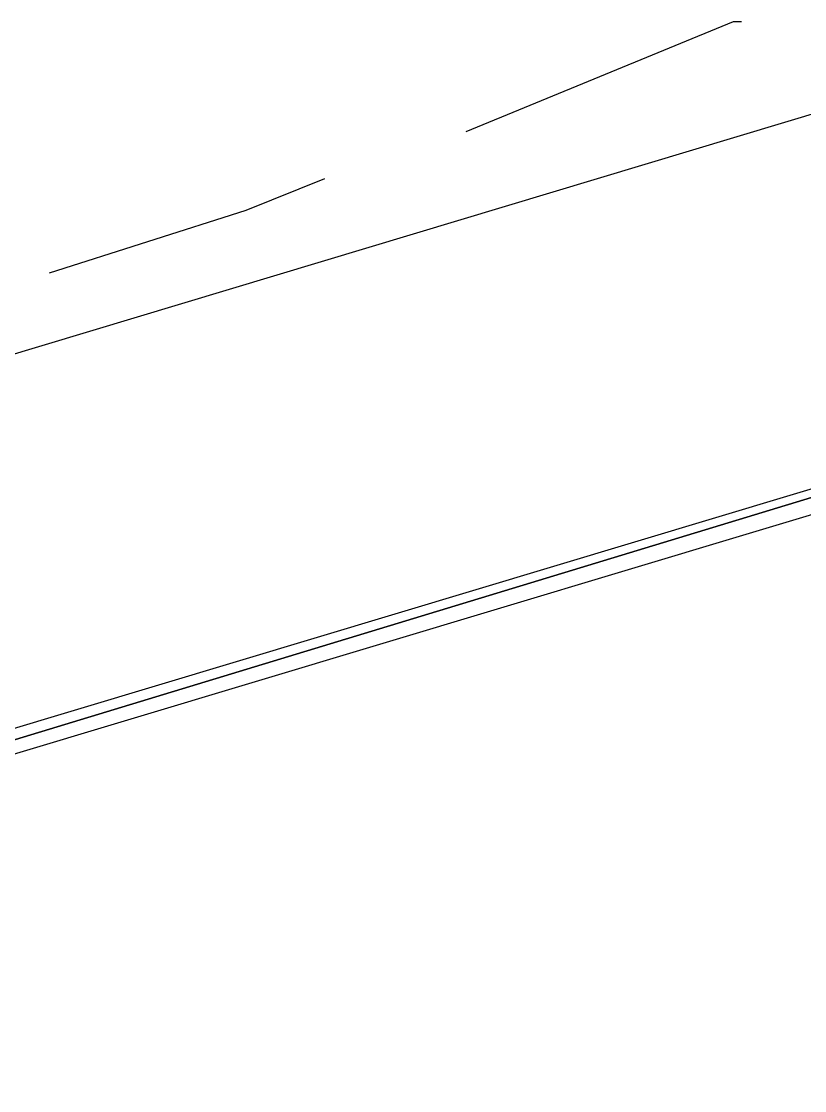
# Model space of a CAD drawing. Header units: feet. Extents: x -84 to 198, y -22 to 181.
# Drawn here: x 126.926 to 128.254, y 91.138 to 92.951 of the extents above; entities that cross this region are included whole.
import ezdxf

# ---------------------------------------------------------------- set-up
doc = ezdxf.new("R2010")
doc.units = ezdxf.units.FT
doc.layers.add('A-LINEA', color=7, linetype='CONTINUOUS')

msp = doc.modelspace()

# ---------------------------------------------------------------- linework, layer by layer
at = {"layer": 'A-LINEA'}
msp.add_line((128.48, 92.8578), (124.9333, 91.7911), dxfattribs=at)
msp.add_line((128.48, 92.8578), (124.9333, 91.7911), dxfattribs=at)
for points in [[(127.68, 92.7644), (128.1333, 92.9511), (128.1467, 92.9511)], [(127.68, 92.7644), (128.1333, 92.9511), (128.1467, 92.9511)], [(126.9733, 92.5244), (127.3067, 92.6311), (127.44, 92.6844)], [(126.9733, 92.5244), (127.3067, 92.6311), (127.44, 92.6844)], [(128.7733, 92.2978), (125, 91.1511), (125, 91.1778), (128.7733, 92.3111), (128.7733, 92.2978)], [(128.7733, 92.2978), (125, 91.1511), (125, 91.1778), (128.7733, 92.3111), (128.7733, 92.2978)], [(128.7867, 92.2711), (125.0133, 91.1378), (125, 91.1511), (128.7733, 92.2978), (128.7867, 92.2844), (128.7867, 92.2711)], [(128.7867, 92.2711), (125.0133, 91.1378), (125, 91.1511), (128.7733, 92.2978), (128.7867, 92.2844), (128.7867, 92.2711)]]:
    msp.add_lwpolyline(points, dxfattribs=at)

doc.saveas('drawing.dxf')
